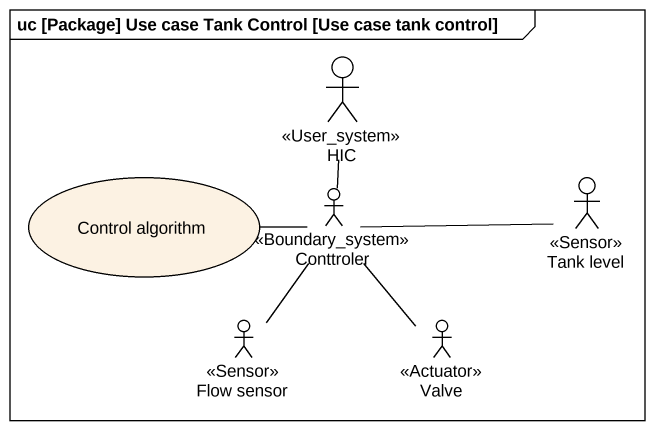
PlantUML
@startuml
mainframe uc [Package] Use case Tank Control [Use case tank control]
actor HIC <<User_system>>
usecase "Control algorithm" as Control_algorithm
actor Conttroler <<Boundary_system>>
actor "Tank level" as Tank_level <<Sensor>>
actor "Flow sensor" as Flow_sensor <<Sensor>>
actor Valve <<Actuator>>
HIC -- Conttroler
Conttroler -left- Control_algorithm
Conttroler -- Valve
Tank_level -left- Conttroler
Flow_sensor -up- Conttroler
@enduml
